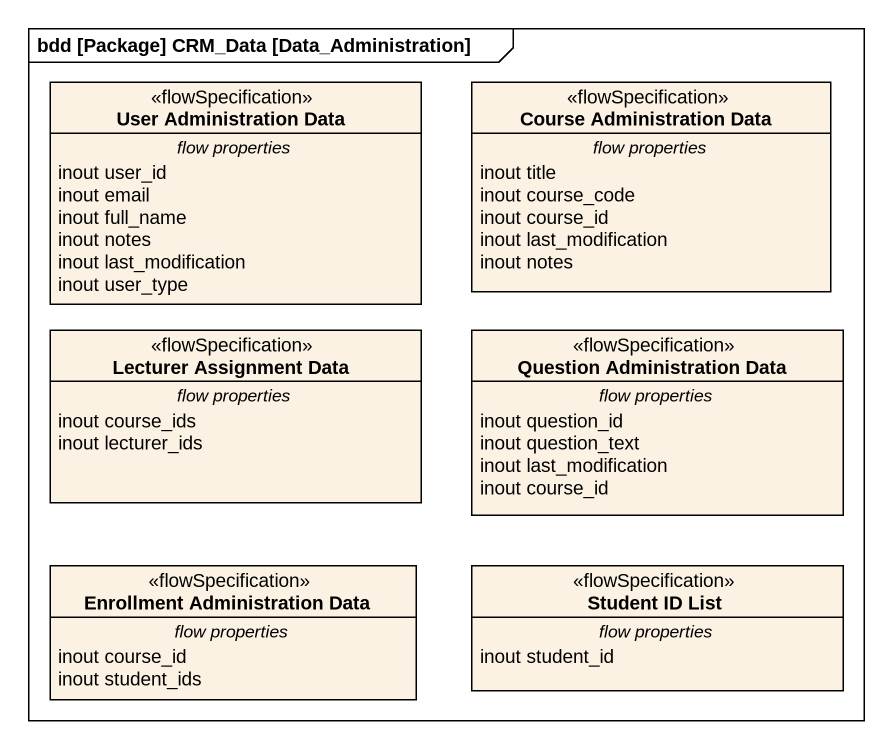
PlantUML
@startuml
mainframe bdd [Package] CRM_Data [Data_Administration]
hide circle
hide empty members
interface "User Administration Data" as User_Administration_Data <<flowSpecification>> {
  -- flow properties --
  inout user_id
  inout email
  inout full_name
  inout notes
  inout last_modification
  inout user_type
}
interface "Course Administration Data" as Course_Administration_Data <<flowSpecification>> {
  -- flow properties --
  inout title
  inout course_code
  inout course_id
  inout last_modification
  inout notes
}
interface "Lecturer Assignment Data" as Lecturer_Assignment_Data <<flowSpecification>> {
  -- flow properties --
  inout course_ids
  inout lecturer_ids
}
interface "Question Administration Data" as Question_Administration_Data <<flowSpecification>> {
  -- flow properties --
  inout question_id
  inout question_text
  inout last_modification
  inout course_id
}
interface "Enrollment Administration Data" as Enrollment_Administration <<flowSpecification>> {
  -- flow properties --
  inout course_id
  inout student_ids
}
interface "Student ID List" as Student_ID_List <<flowSpecification>> {
  -- flow properties --
  inout student_id
}
@enduml
